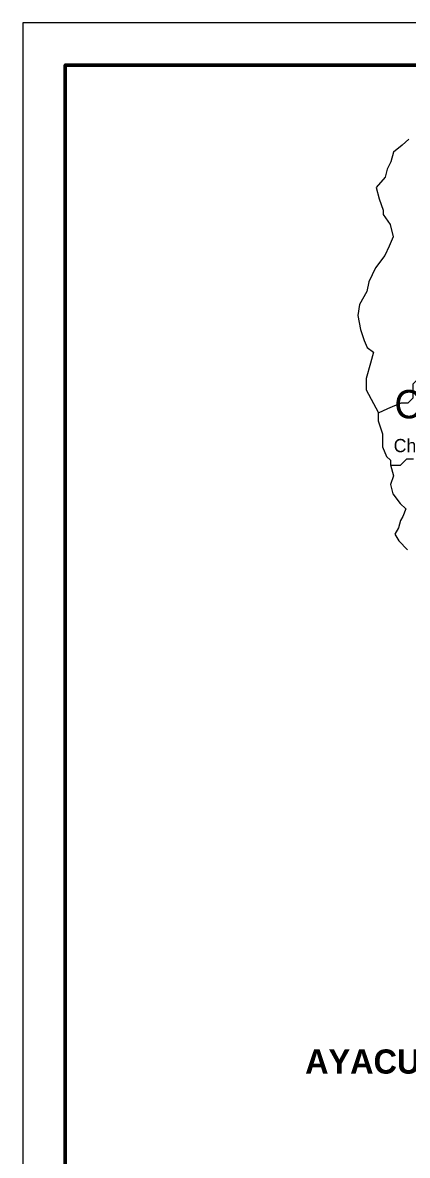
# Model space of a CAD drawing. Header units: metres. Extents: x 729055 to 735546, y 8489029 to 8491869.
# Drawn here: x 734585.91 to 734596.81, y 8489378.62 to 8489410.74 of the extents above; entities that cross this region are included whole.
import ezdxf

# ---------------------------------------------------------------- set-up
doc = ezdxf.new("R2010")
doc.units = ezdxf.units.M
doc.layers.add('05', color=5, linetype='Continuous')
for name, color, linetype, lineweight in [('8', 250, 'Continuous', 50), ('Cap Prov', 7, 'Continuous', 20), ('Distrito', 212, 'Continuous', 20), ('MARCOS', 7, 'Continuous', 40), ('Sheet', 7, 'Continuous', 50), ('TEXTO', 7, 'Continuous', 0)]:
    doc.layers.add(name, color=color, linetype=linetype, lineweight=lineweight)
doc.styles.get("Standard").update_dxf_attribs({"font": 'BELL.TTF'})

msp = doc.modelspace()

# ---------------------------------------------------------------- linework, layer by layer
at = {"layer": 'Cap Prov'}
msp.add_lwpolyline([(734596.852, 8489407.44), (734596.669, 8489407.267), (734596.423, 8489407.067), (734596.343, 8489406.791), (734596.237, 8489406.585), (734596.184, 8489406.357), (734595.927, 8489406.067), (734596.009, 8489405.744), (734596.124, 8489405.421), (734596.124, 8489405.303), (734596.329, 8489405.02), (734596.407, 8489404.666), (734596.296, 8489404.402), (734596.177, 8489404.141), (734595.908, 8489403.794), (734595.719, 8489403.393), (734595.664, 8489403.118), (734595.457, 8489402.751), (734595.407, 8489402.439), (734595.487, 8489402.041), (734595.586, 8489401.727), (734595.669, 8489401.526), (734595.85, 8489401.396), (734595.764, 8489401.091), (734595.642, 8489400.656), (734595.642, 8489400.333), (734595.853, 8489399.943), (734595.987, 8489399.698), (734595.987, 8489399.453), (734596.11, 8489399.085), (734596.11, 8489398.718), (734596.224, 8489398.442), (734596.334, 8489398.332), (734596.334, 8489398.199), (734596.421, 8489397.887), (734596.334, 8489397.642), (734596.399, 8489397.385), (734596.612, 8489397.107), (734596.766, 8489396.953), (734596.684, 8489396.74), (734596.619, 8489396.621), (734596.556, 8489396.419), (734596.458, 8489396.24), (734596.568, 8489396.045), (734596.813, 8489395.793)], dxfattribs=at)
at = {"layer": 'Distrito', "linetype": 'Continuous', "lineweight": 5}
for points in [[(734601.703, 8489404.022), (734601.108, 8489403.77), (734600.58, 8489403.554), (734600.292, 8489403.265), (734599.891, 8489402.864), (734599.49, 8489402.463), (734599.173, 8489402.463), (734599, 8489402.075), (734598.764, 8489401.84), (734598.337, 8489401.413), (734598.176, 8489401.251), (734598.013, 8489401.251), (734597.866, 8489401.251), (734597.866, 8489401.046), (734597.689, 8489400.869), (734597.351, 8489400.869), (734597.174, 8489400.693), (734596.968, 8489400.487), (734596.968, 8489400.09), (734596.828, 8489399.95), (734596.629, 8489399.95), (734596.247, 8489399.796), (734595.987, 8489399.669)], [(734596.336, 8489398.19), (734596.615, 8489398.19), (734596.8, 8489398.375), (734596.983, 8489398.375)]]:
    msp.add_lwpolyline(points, dxfattribs=at)
at = {"layer": 'MARCOS', "color": 255, "linetype": 'Continuous', "lineweight": 0}
msp.add_lwpolyline([(734585.914, 8489361.534), (734646.762, 8489361.534), (734646.762, 8489410.742), (734585.914, 8489410.742)], close=True, dxfattribs=at)
at = {"layer": 'Sheet', "color": 7, "linetype": 'Continuous'}
msp.add_lwpolyline([(734587.12, 8489362.74), (734645.556, 8489362.74), (734645.556, 8489409.537), (734587.12, 8489409.537), (734587.12, 8489362.74)], dxfattribs=at)

# ---------------------------------------------------------------- texts
at = {"layer": '05', "color": 7}
msp.add_text('CHINCHEROS', height=0.8038, dxfattribs=at).set_placement((734596.445, 8489399.521))
at = {"layer": '8', "color": 7, "insert": (734593.916, 8489381.626), "char_height": 0.68609, "attachment_point": 1}
msp.add_mtext('{\\fBankGothic Md BT|b1|i0|c0|p34;AYACUCHO}', dxfattribs=at)
at = {"layer": 'TEXTO', "lineweight": 5, "insert": (734596.423, 8489398.937), "char_height": 0.375, "width": 4.53071, "attachment_point": 1}
msp.add_mtext('Chincheros', dxfattribs=at)

doc.saveas('drawing.dxf')
